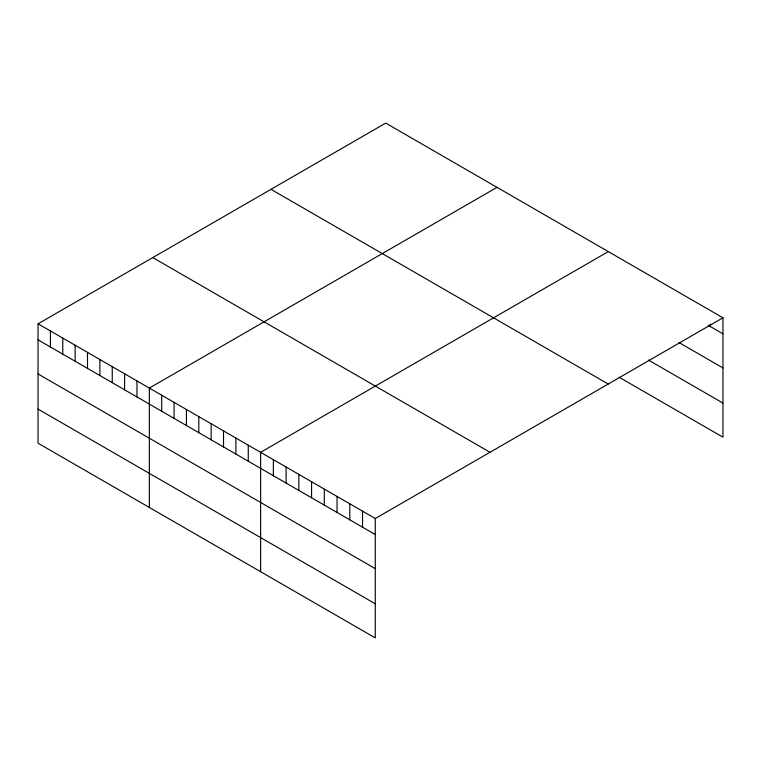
<?xml version="1.0" encoding="UTF-8"?>
<svg xmlns="http://www.w3.org/2000/svg" width="761" height="761" viewBox="0 0 761 761"><rect width="100%" height="100%" fill="white"/><g stroke="black" fill="none" stroke-linecap="round" stroke-linejoin="round"><path stroke-width="1.14" d="M722.95 317.794L375.278 518.517L375.278 637.899L38.05 443.206L38.05 323.825L385.722 123.101L722.95 317.794L722.95 437.175L619.073 377.199M497.009 187.349L149.337 388.072L149.337 507.454M608.296 251.596L260.623 452.319L260.623 571.711M708.253 325.327L722.95 333.822M678.85 342.469L722.95 367.924M648.467 360.067L722.95 403.064M270.992 189.337L608.22 384.029M152.78 257.579L490.008 452.281M38.05 323.825L375.278 518.517M38.05 339.844L375.278 534.545M38.05 373.955L375.278 568.657M38.05 409.095L375.278 603.796M710.213 324.176L710.213 326.459M362.54 511.164L362.54 527.192M349.794 503.811L349.794 519.83M337.056 496.457L337.056 512.476M324.319 489.095L324.319 505.123M311.582 481.742L311.582 497.77M298.835 474.388L298.835 490.417M286.098 467.035L286.098 483.054M273.361 459.682L273.361 475.701M248.257 445.185L248.257 461.214M235.891 438.041L235.891 454.07M223.525 430.907L223.525 446.935M211.158 423.763L211.158 439.791M198.792 416.628L198.792 432.657M186.426 409.494L186.426 425.513M174.069 402.35L174.069 418.379M161.703 395.216L161.703 411.235M136.97 380.938L136.97 396.957M124.604 373.794L124.604 389.822M112.238 366.659L112.238 382.678M99.872 359.515L99.872 375.544M87.505 352.381L87.505 368.4M75.149 345.237L75.149 361.266M62.783 338.103L62.783 354.122M50.416 330.959L50.416 346.987"/></g></svg>
